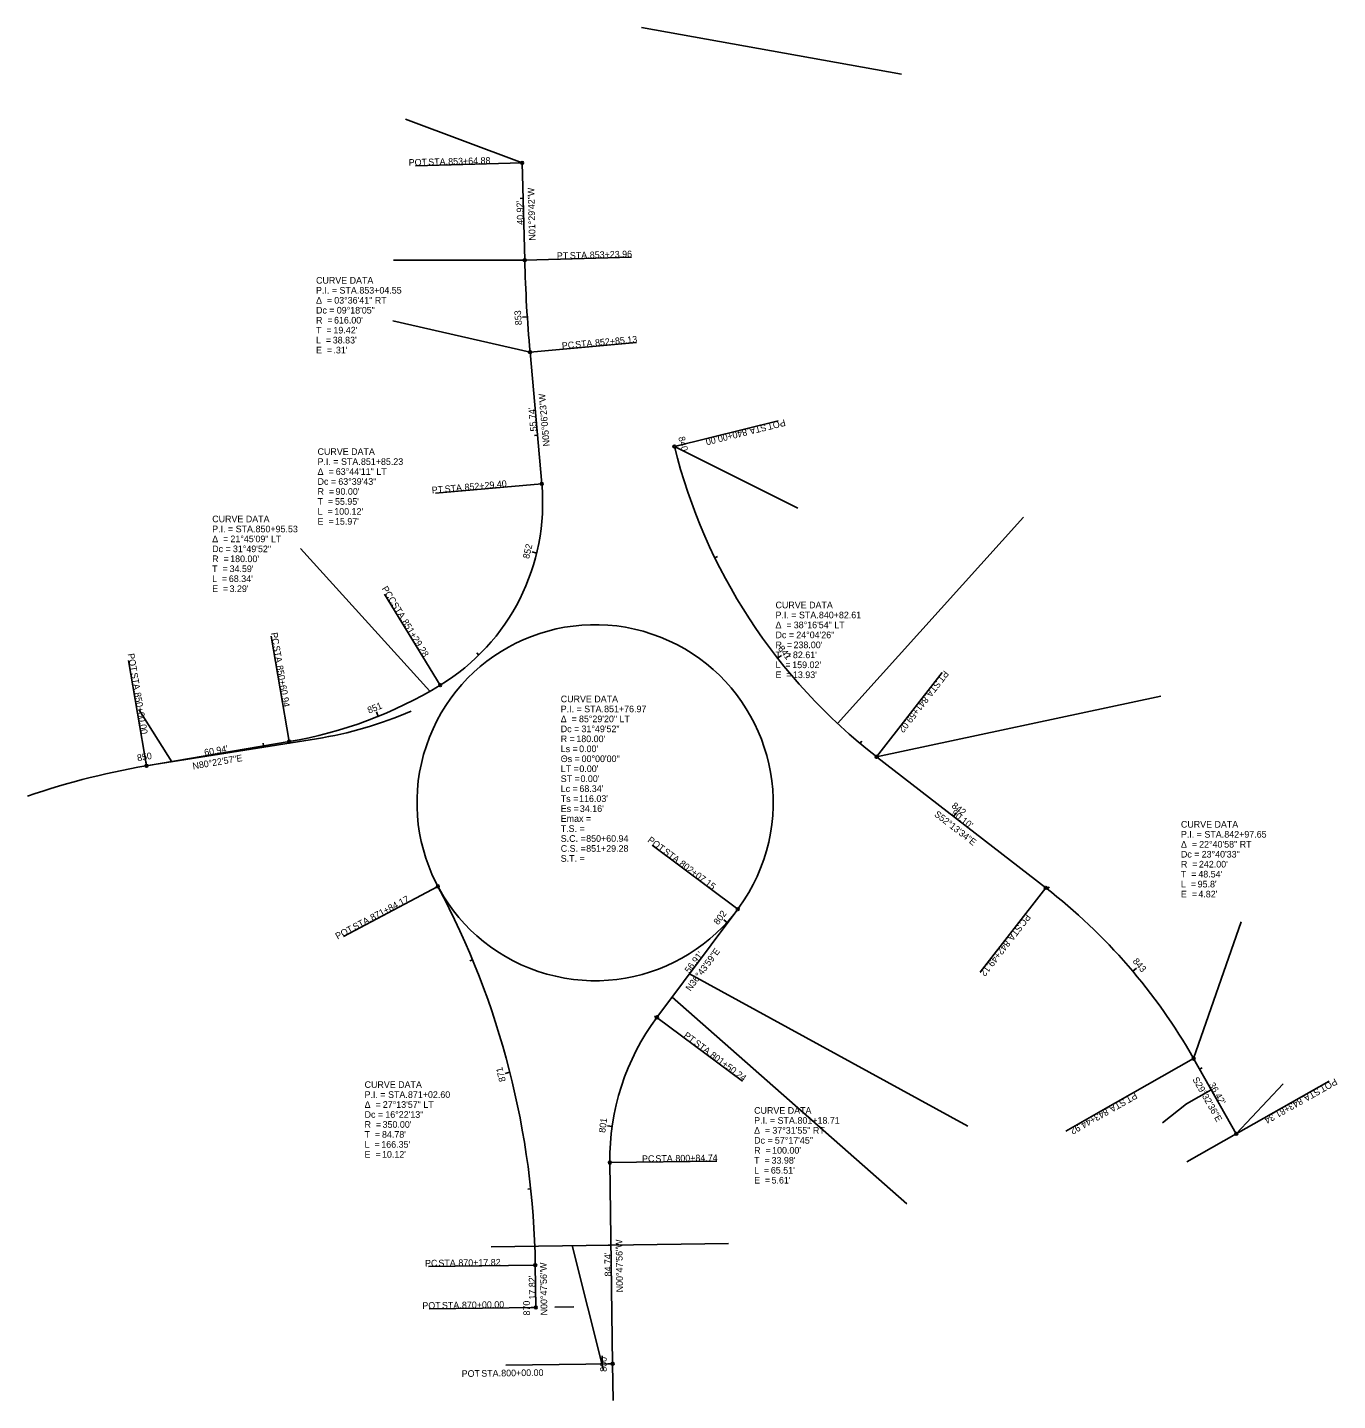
# Model space of a CAD drawing. Extents: x 151859 to 153028, y 329900 to 330479.
import ezdxf

# ---------------------------------------------------------------- set-up
doc = ezdxf.new("R2010")
doc.units = 0
for name, color, linetype in [('Default', 7, 'Continuous'), ('DT_X_Triangles', 7, 'Continuous'), ('GE_P_Alignment', 7, 'Continuous'), ('GE_P_Alignment_100_Bearings', 7, 'Continuous'), ('GE_P_Alignment_100_Cardinal_Points', 7, 'Continuous'), ('GE_P_Alignment_100_Curve_Data', 7, 'Continuous'), ('MD_P_DNC', 7, 'Continuous'), ('MD_P_Surface_Asphalt_Concrete_Surface_Course', 7, 'Continuous'), ('PF_P_Grade_Line', 7, 'Continuous'), ('PF_X_Ground_Line', 7, 'Continuous'), ('SC_Scratch1', 7, 'Continuous')]:
    doc.layers.add(name, color=color, linetype=linetype)

msp = doc.modelspace()

# ---------------------------------------------------------------- linework, layer by layer
at = {"layer": 'Default'}
for p, q in [((152734.43, 330478.95), (152843.86, 330459.31)), ((152525.89, 330167.86), (152585.97, 330178.04)), ((152671, 329965.21), (152770.99, 329966.6)), ((152717.89, 329915.93), (152717.89, 329919.21)), ((152722.24, 329914.28), (152722.24, 329917.56))]:
    msp.add_line(p, q, dxfattribs=at)
at = {"layer": 'DT_X_Triangles'}
for p, q in [((152816.98, 330185.62), (152895.28, 330272.56)), ((152645.22, 330199.24), (152590.78, 330259.43)), ((152754.61, 330080.21), (152871.86, 330015.97)), ((152747.28, 330070.4), (152846.18, 329983.24))]:
    msp.add_line(p, q, dxfattribs=at)
at = {"layer": 'GE_P_Alignment'}
for p, q in [((152685.2, 330380.94), (152684.13, 330421.85)), ((152685.2, 330380.94), (152684.13, 330421.85)), ((152692.39, 330286.68), (152687.43, 330342.19)), ((152692.39, 330286.68), (152687.43, 330342.19)), ((152525.89, 330167.86), (152585.97, 330178.04)), ((152525.89, 330167.86), (152585.97, 330178.04)), ((152833.44, 330171.62), (152904.66, 330116.43)), ((152833.44, 330171.62), (152904.66, 330116.43)), ((152740.9, 330061.85), (152774.94, 330107.46)), ((152740.9, 330061.85), (152774.94, 330107.46)), ((152966.96, 330044.48), (152984.91, 330012.79)), ((152966.96, 330044.48), (152984.91, 330012.79)), ((152722.24, 329915.92), (152721.06, 330000.64)), ((152722.24, 329915.92), (152721.06, 330000.64)), ((152689.91, 329939.65), (152689.66, 329957.46))]:
    msp.add_line(p, q, dxfattribs=at)
for centre, radius, start, end in [((153300.99, 330397.02), 616, 181.49511, 185.10642), ((153300.99, 330397.02), 616, 181.49511, 185.10642), ((152979.23, 330359.75), 238, 193.94434, 232.22608), ((152979.23, 330359.75), 238, 193.94434, 232.22608), ((152602.75, 330278.66), 90, 301.37001, 5.10642), ((152602.75, 330278.66), 90, 301.37001, 5.10642), ((152602.75, 330278.66), 90, 301.37001, 5.10642), ((152555.9, 330355.51), 180, 279.61743, 301.37001), ((152555.9, 330355.51), 180, 279.61743, 301.37001), ((152339.69, 329952.58), 350, 0.79902, 28.03145), ((152756.42, 329925.15), 242, 29.5434, 52.22608), ((152756.42, 329925.15), 242, 29.5434, 52.22608), ((152756.42, 329925.15), 242, 29.5434, 52.22608), ((152821.05, 330002.04), 100, 143.26696, 180.79902), ((152821.05, 330002.04), 100, 143.26696, 180.79902)]:
    msp.add_arc(centre, radius, start, end, dxfattribs=at)
at = {"layer": 'GE_P_Alignment_100_Bearings'}
for p, q in [((152684.52, 330406.98), (152683.32, 330406.95)), ((152686.29, 330357.01), (152684.29, 330356.88)), ((152690.56, 330307.2), (152689.36, 330307.09)), ((152748.24, 330302.39), (152750.18, 330302.88)), ((152690.22, 330257.49), (152688.28, 330257.96)), ((152765.28, 330255.48), (152766.36, 330256.01)), ((152665.9, 330214.54), (152665.06, 330215.39)), ((152791.73, 330213.16), (152793.3, 330214.39)), ((152623.47, 330188.67), (152622.72, 330190.53)), ((152575.18, 330176.21), (152574.98, 330177.39)), ((152826.42, 330177.28), (152827.19, 330178.2)), ((152525.89, 330167.86), (152525.55, 330169.83)), ((152865.83, 330146.52), (152867.06, 330148.1)), ((152905.35, 330115.89), (152906.09, 330116.84)), ((152770.66, 330101.73), (152769.06, 330102.92)), ((152663.19, 330086.17), (152662.09, 330085.71)), ((152941.32, 330081.28), (152942.84, 330082.57)), ((152740.76, 330061.65), (152739.8, 330062.37)), ((152969.46, 330040.06), (152970.5, 330040.65)), ((152678.92, 330038.75), (152676.98, 330038.26)), ((152722.01, 330015.86), (152720.03, 330016.14)), ((152687.73, 329989.58), (152686.54, 329989.45)), ((152721.54, 329965.91), (152720.34, 329965.89)), ((152689.91, 329939.65), (152687.91, 329939.62)), ((152722.24, 329915.92), (152720.24, 329915.89))]:
    msp.add_line(p, q, dxfattribs=at)
at = {"layer": 'GE_P_Alignment_100_Cardinal_Points'}
for p, q in [((152722.24, 329915.92), (152721.06, 330000.64)), ((152689.91, 329939.65), (152689.66, 329957.46)), ((152705.9, 329939.87), (152697.94, 329939.76))]:
    msp.add_line(p, q, dxfattribs=at)
for centre, radius, start, end in [((152339.69, 329952.58), 350, 0.79902, 28.03145), ((152821.05, 330002.04), 100, 143.26696, 180.79902)]:
    msp.add_arc(centre, radius, start, end, dxfattribs=at)
at = {"layer": 'GE_P_Alignment_100_Curve_Data'}
for p, q in [((152684.13, 330421.85), (152634.97, 330440.25)), ((152685.2, 330380.94), (152629.86, 330380.94)), ((152687.43, 330342.19), (152629.69, 330355.31)), ((152748.24, 330302.39), (152800.28, 330276.34)), ((152833.44, 330171.62), (152953.12, 330197.18)), ((152536.5, 330169.54), (152522.59, 330191.57)), ((152966.96, 330044.48), (152987.03, 330102.13)), ((152963.95, 330025.44), (152974.39, 330031.36)), ((153004.72, 330033.92), (152984.91, 330012.79)), ((152953.8, 330017.47), (152963.95, 330025.44)), ((152964.03, 330000.96), (152984.91, 330012.79)), ((152718.43, 329913.14), (152705.18, 329965.68)), ((152722.46, 329900.41), (152722.24, 329915.92))]:
    msp.add_line(p, q, dxfattribs=at)
msp.add_arc((152714.83, 330152.31), 75, 161.37177, 161.36923, dxfattribs=at)
at = {"layer": 'MD_P_Surface_Asphalt_Concrete_Surface_Course'}
msp.add_line((152529.06, 330168.38), (152597.48, 330179.26), dxfattribs=at)
for centre, radius, start, end in [((152571.72, 330341.22), 164, 279.03483, 293.59198), ((152578.68, 329856.3), 316, 99.03483, 109.00967)]:
    msp.add_arc(centre, radius, start, end, dxfattribs=at)
at = {"layer": 'SC_Scratch1'}
for p, q in [((152684.13, 330421.85), (152639.14, 330420.68)), ((152685.2, 330380.94), (152730.18, 330382.12)), ((152687.43, 330342.19), (152732.25, 330346.19)), ((152748.24, 330302.39), (152791.91, 330313.24)), ((152692.39, 330286.68), (152647.57, 330282.67)), ((152649.6, 330201.82), (152626.18, 330240.24)), ((152585.97, 330178.04), (152578.45, 330222.41)), ((152525.89, 330167.86), (152518.37, 330212.22)), ((152833.44, 330171.62), (152861, 330207.19)), ((152774.94, 330107.46), (152738.88, 330134.37)), ((152648.63, 330117.07), (152608.91, 330095.92)), ((152904.66, 330116.43), (152877.09, 330080.86)), ((152740.9, 330061.85), (152776.97, 330034.93)), ((152966.96, 330044.48), (152927.81, 330022.29)), ((152984.91, 330012.79), (153024.06, 330034.98)), ((152913.12, 330013.96), (152927.81, 330022.29)), ((152721.06, 330000.64), (152766.05, 330001.27)), ((152689.66, 329957.46), (152644.66, 329956.84)), ((152689.91, 329939.65), (152644.91, 329939.02)), ((152722.24, 329915.92), (152677.24, 329915.29))]:
    msp.add_line(p, q, dxfattribs=at)
for centre in [(152684.13, 330421.85), (152685.2, 330380.94), (152687.43, 330342.19), (152748.24, 330302.39), (152692.39, 330286.68), (152649.6, 330201.82), (152585.97, 330178.04), (152525.89, 330167.86), (152833.44, 330171.62), (152648.63, 330117.07), (152904.66, 330116.43), (152774.94, 330107.46), (152740.9, 330061.85), (152966.96, 330044.48), (152984.91, 330012.79), (152721.06, 330000.64), (152689.66, 329957.46), (152689.91, 329939.65), (152722.24, 329915.92)]:
    msp.add_circle(centre, 0.6, dxfattribs=at)

# ---------------------------------------------------------------- texts
at = {"layer": 'GE_P_Alignment_100_Bearings'}
for s, rotation, p in [('853', 93.72342, (152684.01, 330353.59)), ('840', 283.94434, (152749.86, 330306.24)), ('852', 76.39235, (152687.02, 330254.89)), ('841', 308.0182, (152791.75, 330217.18)), ('851', 22.05019, (152619.62, 330189.81)), ('850', 9.61743, (152522.17, 330169.76)), ('842', 322.22608, (152864.77, 330150.51)), ('802', 53.26696, (152766.7, 330100.59)), ('843', 310.17897, (152941.11, 330085.39)), ('871', 104.25237, (152677.27, 330035.08)), ('801', 82.05381, (152719.1, 330013.09)), ('870', 90.79902, (152687.45, 329936.26)), ('800', 90.79902, (152719.79, 329912.54))]:
    msp.add_text(s, height=2.8, rotation=rotation, dxfattribs=at).set_placement(p)
at = {"layer": 'MD_P_DNC'}
for s, rotation, p in [("40.92'", 91.49511, (152684.77, 330395.84)), ("55.74'", 95.10642, (152690.37, 330308.89)), ("60.94'", 9.61743, (152550.44, 330172.06)), ("90.10'", 322.22608, (152864.68, 330147.47)), ("56.91'", 53.26696, (152754.56, 330080.22)), ("36.42'", 299.5434, (152973.23, 330033.49)), ("84.74'", 90.79902, (152721.68, 329952.72)), ("17.82'", 90.79902, (152689.82, 329942.99))]:
    msp.add_text(s, height=2.8, rotation=rotation, dxfattribs=at).set_placement(p)
at = {"layer": 'PF_P_Grade_Line'}
for s, p in [('CURVE DATA', (152597.3, 330371.01)), ('Δ  = ', (152597.3, 330362.61)), ('P.I. = STA. ', (152597.3, 330366.81)), ('03°36\'41" RT', (152604.97, 330362.61)), ('853+04.55', (152615.56, 330366.81)), ('Dc = ', (152597.3, 330358.41)), ('09°18\'05"', (152606.04, 330358.41)), ('T  = ', (152597.3, 330350.01)), ('R  = ', (152597.3, 330354.21)), ("19.42'", (152604.63, 330350.01)), ("616.00'", (152604.88, 330354.21)), ('L  = ', (152597.3, 330345.81)), ("38.83'", (152604.34, 330345.81)), ('E  = ', (152597.3, 330341.61)), (".31'", (152604.64, 330341.61)), ('CURVE DATA', (152790.84, 330234.21)), ('P.I. = STA. ', (152790.84, 330230.01)), ('840+82.61', (152809.11, 330230.01)), ('Δ  = ', (152790.84, 330225.81)), ('38°16\'54" LT', (152798.52, 330225.81)), ('Dc = ', (152790.84, 330221.61)), ('R  = ', (152790.84, 330217.41)), ("238.00'", (152798.42, 330217.41)), ('24°04\'26"', (152799.58, 330221.61)), ('T  = ', (152790.84, 330213.21)), ("82.61'", (152798.18, 330213.21)), ('L  = ', (152790.84, 330209.01)), ("159.02'", (152797.88, 330209.01)), ('E  = ', (152790.84, 330204.81)), ("13.93'", (152798.18, 330204.81)), ('CURVE DATA', (152700.37, 330194.62)), ('P.I. = STA. ', (152700.37, 330190.42)), ('851+76.97', (152718.64, 330190.42)), ('Δ  = ', (152700.37, 330186.22)), ('Dc = ', (152700.37, 330182.02)), ('85°29\'20" LT', (152708.05, 330186.22)), ('31°49\'52"', (152709.11, 330182.02)), ('R = ', (152700.37, 330177.82)), ("180.00'", (152706.95, 330177.82)), ('Ls = ', (152700.37, 330173.62)), ("0.00'", (152708.13, 330173.62)), ('Θs = ', (152700.37, 330169.42)), ('LT = ', (152700.37, 330165.22)), ("0.00'", (152708.22, 330165.22)), ('00°00\'00"', (152709.17, 330169.42)), ('ST = ', (152700.37, 330161.02)), ("0.00'", (152708.68, 330161.02)), ('Lc = ', (152700.37, 330156.82)), ("68.34'", (152708.25, 330156.82)), ('Ts = ', (152700.37, 330152.62)), ('Es = ', (152700.37, 330148.42)), ("116.03'", (152708.1, 330152.62)), ("34.16'", (152708.43, 330148.42)), ('Emax = ', (152700.37, 330144.22)), ('CURVE DATA', (152961.6, 330141.8)), ('T.S. = ', (152700.37, 330140.02)), ('S.C. = ', (152700.37, 330135.82)), ('850+60.94', (152711.09, 330135.82)), ('P.I. = STA. ', (152961.6, 330137.6)), ('842+97.65', (152979.87, 330137.6)), ('C.S. = ', (152700.37, 330131.62)), ('851+29.28', (152711.09, 330131.62)), ('Δ  = ', (152961.6, 330133.4)), ('22°40\'58" RT', (152969.28, 330133.4)), ('S.T. = ', (152700.37, 330127.42)), ('Dc = ', (152961.6, 330129.2)), ('R  = ', (152961.6, 330125)), ("242.00'", (152969.19, 330125)), ('23°40\'33"', (152970.34, 330129.2)), ('T  = ', (152961.6, 330120.8)), ("48.54'", (152968.94, 330120.8)), ('L  = ', (152961.6, 330116.6)), ("95.8'", (152968.65, 330116.6)), ("4.82'", (152968.95, 330112.4)), ('E  = ', (152961.6, 330112.4)), ('CURVE DATA', (152617.75, 330032.13)), ('P.I. = STA. ', (152617.75, 330027.93)), ('871+02.60', (152636.01, 330027.93)), ('Δ  = ', (152617.75, 330023.73)), ('27°13\'57" LT', (152625.42, 330023.73)), ('Dc = ', (152617.75, 330019.53)), ('R  = ', (152617.75, 330015.33)), ("350.00'", (152625.33, 330015.33)), ('16°22\'13"', (152626.48, 330019.53)), ('T  = ', (152617.75, 330011.13)), ("84.78'", (152625.08, 330011.13)), ('L  = ', (152617.75, 330006.93)), ('E  = ', (152617.75, 330002.73)), ("166.35'", (152624.79, 330006.93)), ("10.12'", (152625.09, 330002.73))]:
    msp.add_text(s, height=2.8, dxfattribs=at).set_placement(p)
for s, rotation, p in [('CURVE DATA', 360, (152597.94, 330298.84)), ('P.I. = STA. ', 360, (152597.94, 330294.64)), ('851+85.23', 360, (152616.21, 330294.64)), ('Δ  = ', 360, (152597.94, 330290.44)), ('Dc = ', 360, (152597.94, 330286.24)), ('63°44\'11" LT', 360, (152605.62, 330290.44)), ('63°39\'43"', 360, (152606.68, 330286.24)), ('R  = ', 360, (152597.94, 330282.04)), ("90.00'", 360, (152605.52, 330282.04)), ('T  = ', 360, (152597.94, 330277.84)), ("55.95'", 360, (152605.28, 330277.84)), ('CURVE DATA', 359.93335, (152553.57, 330270.48)), ('L  = ', 360, (152597.94, 330273.64)), ('E  = ', 360, (152597.94, 330269.44)), ("100.12'", 360, (152604.98, 330273.64)), ("15.97'", 360, (152605.28, 330269.44)), ('P.I. = STA. ', 359.93335, (152553.56, 330266.28)), ('850+95.53', 359.93335, (152571.83, 330266.26)), ('Δ  = ', 359.93335, (152553.56, 330262.08)), ('Dc = ', 359.93335, (152553.55, 330257.88)), ('21°45\'09" LT', 359.93335, (152561.23, 330262.07)), ('31°49\'52"', 359.93335, (152562.29, 330257.87)), ('R  = ', 359.93335, (152553.55, 330253.68)), ("180.00'", 359.93335, (152561.13, 330253.68)), ('T  = ', 359.93335, (152553.54, 330249.48)), ("34.59'", 359.93335, (152560.88, 330249.48)), ('L  = ', 359.93335, (152553.54, 330245.28)), ('E  = ', 359.93335, (152553.53, 330241.08)), ("68.34'", 359.93335, (152560.58, 330245.28)), ("3.29'", 359.93335, (152560.87, 330241.08)), ('CURVE DATA', 360, (152781.83, 330021.24)), ('P.I. = STA. ', 360, (152781.83, 330017.04)), ('801+18.71', 360, (152800.09, 330017.04)), ('Δ  = ', 360, (152781.83, 330012.84)), ('Dc = ', 360, (152781.83, 330008.64)), ('37°31\'55" RT', 360, (152789.5, 330012.84)), ('57°17\'45"', 360, (152790.57, 330008.64)), ('R  = ', 360, (152781.83, 330004.44)), ("100.00'", 360, (152789.41, 330004.44)), ('T  = ', 360, (152781.83, 330000.24)), ("33.98'", 360, (152789.17, 330000.24)), ('L  = ', 360, (152781.83, 329996.04)), ('E  = ', 360, (152781.83, 329991.84)), ("65.51'", 360, (152788.87, 329996.04)), ("5.61'", 360, (152789.17, 329991.84))]:
    msp.add_text(s, height=2.8, rotation=rotation, dxfattribs=at).set_placement(p)
at = {"layer": 'PF_X_Ground_Line'}
for s, rotation, p in [('N01°29\'42"W', 91.49511, (152689.78, 330389.21)), ('N05°06\'23"W', 95.10642, (152695.79, 330302.59)), ('N80°22\'57"E', 9.61743, (152545.53, 330166.32)), ('S52°13\'34"E', 322.22608, (152857.46, 330146.94)), ('N36°43\'59"E', 53.26696, (152754.97, 330072.67)), ('S29°32\'36"E', 299.5434, (152966.36, 330035.78)), ('N00°47\'56"W', 90.79902, (152726.62, 329946.03)), ('N00°47\'56"W', 90.79902, (152694.75, 329936.31))]:
    msp.add_text(s, height=2.8, rotation=rotation, dxfattribs=at).set_placement(p)
at = {"layer": 'SC_Scratch1'}
for s, rotation, p in [('POT', 1.49511, (152636.36, 330420.65)), (' STA. ', 1.49511, (152643.56, 330420.84)), ('853+64.88', 1.49511, (152653, 330421.08)), ('PT', 1.49511, (152698.77, 330381.34)), (' STA. ', 1.49511, (152703.19, 330381.46)), ('853+23.96', 1.49511, (152712.63, 330381.7)), ('PC', 5.10642, (152700.96, 330343.44)), (' STA. ', 5.10642, (152705.53, 330343.85)), ('852+85.13', 5.10642, (152714.94, 330344.69)), ('POT', 193.94434, (152794.64, 330313.87)), ('840+00.00', 193.94434, (152778.48, 330309.86)), (' STA. ', 193.94434, (152787.65, 330312.14)), ('PT', 5.10642, (152646.17, 330282.59)), (' STA. ', 5.10642, (152650.56, 330282.98)), ('852+29.40', 5.10642, (152659.98, 330283.82)), ('PCC', 301.37001, (152624.84, 330242.51)), (' STA. ', 301.37001, (152628.43, 330236.63)), ('851+29.28', 301.37001, (152633.35, 330228.56)), ('PC', 279.61743, (152578.26, 330223.81)), ('POT', 279.61743, (152517.94, 330214.99)), (' STA. ', 279.61743, (152579.02, 330219.29)), ('850+60.94', 279.61743, (152580.6, 330209.97)), ('PT', 232.22608, (152861.86, 330208.23)), (' STA. ', 279.61743, (152519.15, 330207.89)), (' STA. ', 232.22608, (152859.15, 330204.74)), ('850+00.00', 279.61743, (152520.72, 330198.57)), ('841+59.02', 232.22608, (152853.36, 330197.27)), ('POT', 323.26696, (152736.69, 330136.05)), (' STA. ', 323.26696, (152742.46, 330131.75)), ('802+07.15', 323.26696, (152750.04, 330126.09)), ('871+84.17', 28.03145, (152621.06, 330102.43)), (' STA. ', 28.03145, (152612.72, 330097.99)), ('PC', 232.22608, (152896.37, 330105.68)), ('POT', 28.03145, (152606.36, 330094.61)), (' STA. ', 232.22608, (152893.56, 330102.05)), ('842+49.12', 232.22608, (152887.78, 330094.58)), ('PT', 323.26696, (152751.88, 330053.71)), (' STA. ', 323.26696, (152755.42, 330051.07)), ('801+50.24', 323.26696, (152763, 330045.41)), ('POT', 209.5434, (153026.45, 330036.29)), ('PT', 209.5434, (152942.2, 330030.39)), (' STA. ', 209.5434, (153020.19, 330032.74)), ('843+44.92', 209.5434, (152930.13, 330023.56)), (' STA. ', 209.5434, (152938.36, 330028.22)), ('843+81.34', 209.5434, (153011.96, 330028.08)), ('PC', 0.79902, (152734.64, 330000.88)), (' STA. ', 0.79902, (152739.22, 330000.94)), ('800+84.74', 0.79902, (152748.68, 330001.07)), ('PC', 0.79902, (152643.24, 329956.86)), (' STA. ', 0.79902, (152647.82, 329956.92)), ('870+17.82', 0.79902, (152657.27, 329957.05)), ('POT', 0.79902, (152642.11, 329939.02)), (' STA. ', 0.79902, (152649.31, 329939.12)), ('870+00.00', 0.79902, (152658.76, 329939.25)), ('POT', 0.79902, (152658.67, 329910.34)), (' STA. ', 0.79902, (152665.87, 329910.44)), ('800+00.00', 0.79902, (152675.32, 329910.57))]:
    msp.add_text(s, height=2.8, rotation=rotation, dxfattribs=at).set_placement(p)

doc.saveas('drawing.dxf')
